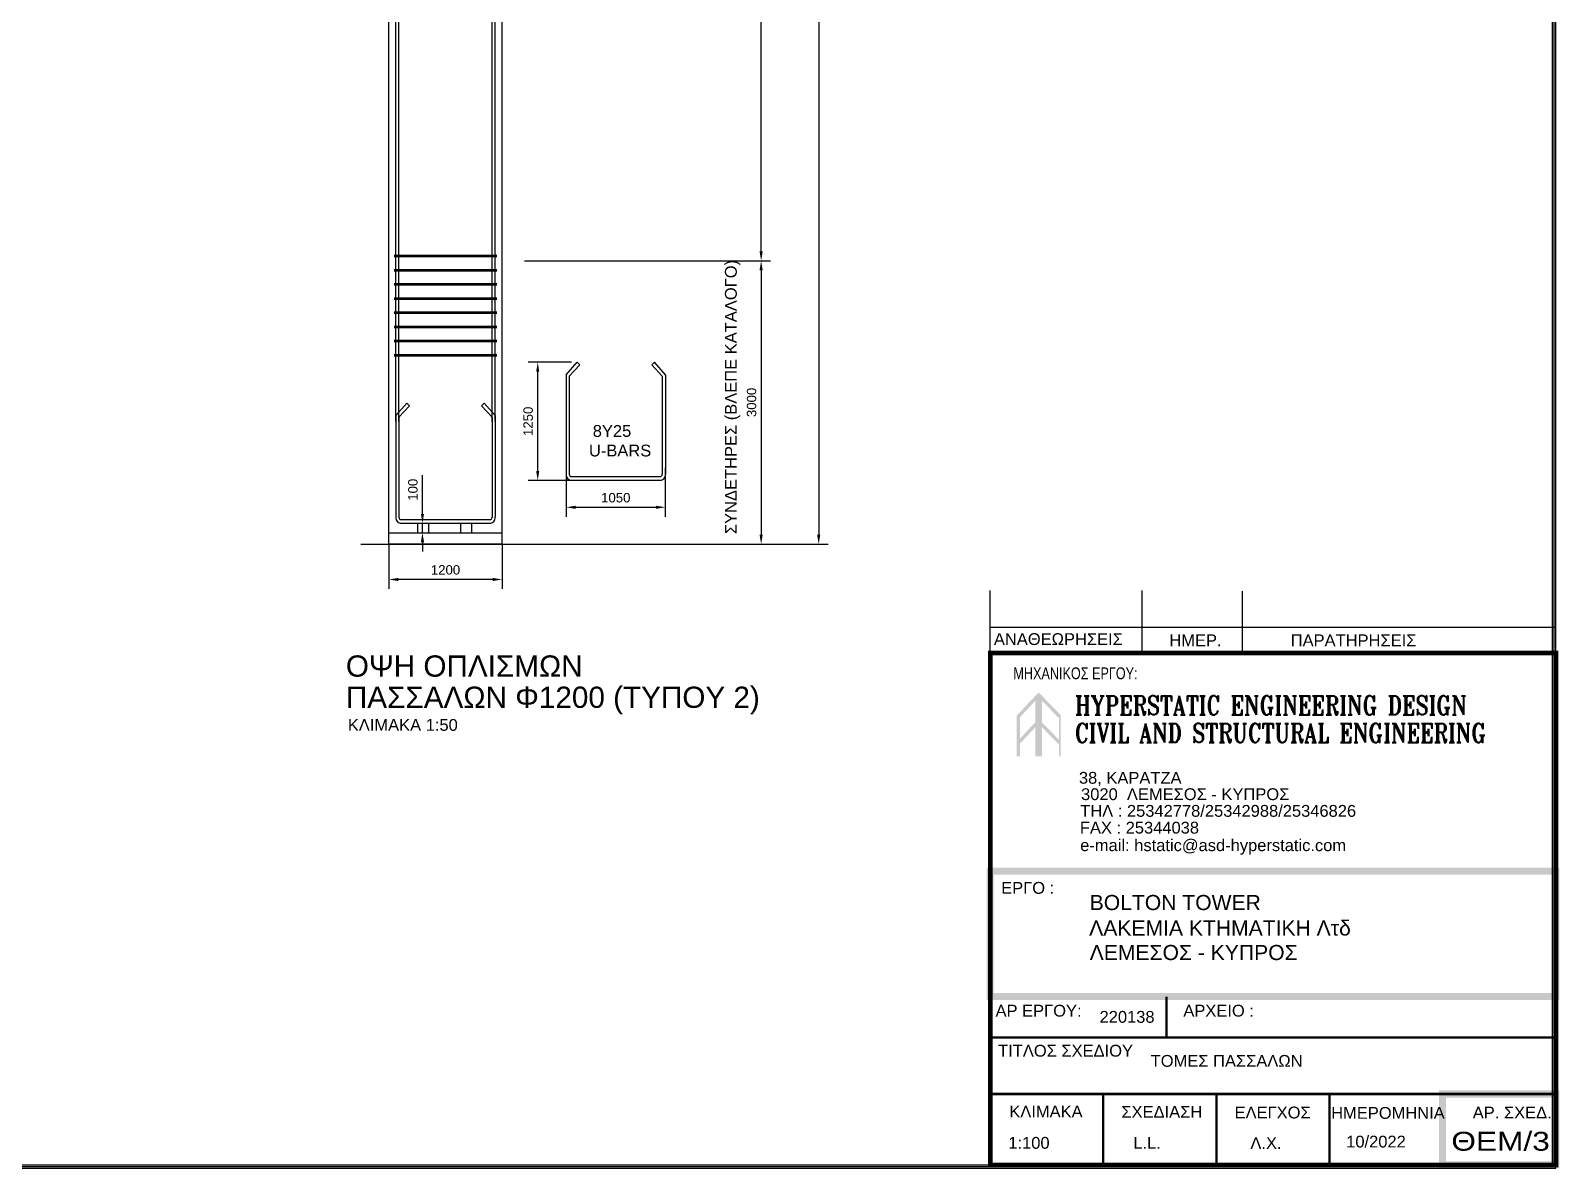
# Model space of a CAD drawing. Header units: inches. Extents: x 3 to 172, y -62 to 57.
# Drawn here: x 48.02 to 80.41, y -61.82 to -37.73 of the extents above; entities that cross this region are included whole.
import ezdxf

# ---------------------------------------------------------------- set-up
doc = ezdxf.new("R2010")
doc.units = ezdxf.units.IN
doc.header["$MEASUREMENT"] = 0
doc.linetypes.add('HIDDEN2', pattern=[4.7625, 3.175, -1.5875])
for name, color, linetype in [('2', 2, 'Continuous'), ('3', 1, 'Continuous'), ('7', 7, 'Continuous'), ('BEAMS', 3, 'Continuous'), ('BORDER-1', 5, 'Continuous'), ('DOMENSIONS', 1, 'Continuous'), ('KTIRIO', 3, 'Continuous'), ('LOGO-A1', 4, 'Continuous'), ('REINFORCEMENT', 6, 'Continuous'), ('SHEET(κειμενο τιτλου σχεδιο)', 7, 'Continuous'), ('SIDERA', 2, 'Continuous'), ('STA', 3, 'Continuous'), ('TEXT', 3, 'Continuous'), ('TEXT-COLUMNS', 4, 'Continuous'), ('TITLE', 7, 'Continuous'), ('TITOLI', 6, 'Continuous')]:
    doc.layers.add(name, color=color, linetype=linetype)
doc.layers.add('REIFORCEMENT', color=6, linetype='Continuous', lineweight=0)
doc.styles.add('AG', font='arial.ttf', dxfattribs={"height": 0.8})
doc.styles.add('arial greek', font='arial.ttf')
doc.styles.add('ARIAL_GREEK', font='arial.ttf')
doc.styles.add('arialgr', font='arial.ttf', dxfattribs={"height": 0.2})
doc.styles.add('GREEKS', font='greeks', dxfattribs={"height": 0.2})
doc.styles.add('ROMANT', font='romant', dxfattribs={"height": 0.7})
doc.styles.get("Standard").update_dxf_attribs({"font": 'arial.ttf'})
doc.styles.add('STYLE1', font='arial.ttf')
doc.dimstyles.new('1-50', dxfattribs={"dimtxt": 0.2, "dimasz": 0.2, "dimexe": 0.2, "dimexo": 0, "dimgap": 0.1, "dimtad": 1, "dimdec": 0, "dimlfac": 500, "dimzin": 1, "dimdsep": 46, "dimtxsty": 'arial greek', "dimcen": 0.02, "dimclrd": 1, "dimclre": 1, "dimclrt": 3, "dimadec": 3, "dimazin": 0, "dimtfac": 0.1, "dimtdec": 0, "dimtmove": 0, "dimatfit": 2, "dimfxl": 1, "dimtolj": 1, "dimtzin": 0, "dimarcsym": 0})
doc.dimstyles.new('1-50 NEW', dxfattribs={"dimtxt": 0.2, "dimasz": 0.2, "dimexe": 0.2, "dimexo": 0, "dimgap": 0.1, "dimtad": 1, "dimdec": 0, "dimlfac": 500, "dimzin": 1, "dimdsep": 46, "dimtxsty": 'arial greek', "dimcen": 0.02, "dimclrd": 1, "dimclre": 1, "dimclrt": 3, "dimadec": 3, "dimazin": 0, "dimtfac": 0.1, "dimtdec": 0, "dimtmove": 0, "dimatfit": 2, "dimfxl": 1, "dimtolj": 1, "dimtzin": 0, "dimarcsym": 0})

# ---------------------------------------------------------------- blocks, each defined once
blk = doc.blocks.new('*D318')
at = {"layer": 'DefPoints', "color": 0, "linetype": 'Continuous', "transparency": 16777216}
for p in [(62.816, -16.6), (62.816, -48.6), (64.716, -48.6)]:
    blk.add_point(p, dxfattribs=at)
at = {"layer": 'DOMENSIONS', "color": 1, "linetype": 'Continuous', "lineweight": -2, "transparency": 16777216}
for p, q in [((62.816, -16.6), (64.916, -16.6)), ((64.716, -16.8), (64.716, -48.4)), ((62.816, -48.6), (64.916, -48.6))]:
    blk.add_line(p, q, dxfattribs=at)
at = {"layer": 'DOMENSIONS', "color": 1, "linetype": 'Continuous', "transparency": 16777216}
for points in [[(64.683, -16.8), (64.75, -16.8), (64.716, -16.6)], [(64.683, -48.4), (64.75, -48.4), (64.716, -48.6)]]:
    blk.add_solid(points, dxfattribs=at)
at = {"layer": 'DOMENSIONS', "color": 3, "linetype": 'Continuous', "transparency": 16777216, "insert": (64.516, -32.6), "char_height": 0.2, "attachment_point": 5, "rotation": 90, "style": 'arial greek'}
blk.add_mtext('\\A1;..', dxfattribs=at)
blk = doc.blocks.new('*D319')
at = {"layer": 'DefPoints', "color": 0, "linetype": 'Continuous', "transparency": 16777216}
for p in [(56.219, -48.16), (56.321, -48.16), (56.219, -48.36)]:
    blk.add_point(p, dxfattribs=at)
at = {"layer": 'DOMENSIONS', "color": 1, "linetype": 'Continuous', "lineweight": -2, "transparency": 16777216}
for p, q in [((56.321, -47.96), (56.321, -47.137)), ((56.219, -48.16), (56.521, -48.16)), ((56.321, -48.36), (56.321, -48.16)), ((56.219, -48.36), (56.521, -48.36)), ((56.321, -48.56), (56.321, -48.76))]:
    blk.add_line(p, q, dxfattribs=at)
at = {"layer": 'DOMENSIONS', "color": 1, "linetype": 'Continuous', "transparency": 16777216}
for points in [[(56.288, -47.96), (56.355, -47.96), (56.321, -48.16)], [(56.288, -48.56), (56.355, -48.56), (56.321, -48.36)]]:
    blk.add_solid(points, dxfattribs=at)
at = {"layer": 'DOMENSIONS', "color": 3, "linetype": 'Continuous', "transparency": 16777216, "insert": (56.119, -47.449), "char_height": 0.2, "attachment_point": 5, "rotation": 90, "style": 'arial greek'}
blk.add_mtext('\\A1;100', dxfattribs=at)
blk = doc.blocks.new('*D327')
at = {"layer": 'DefPoints', "color": 0, "linetype": 'Continuous', "transparency": 16777216}
for p in [(59.367, -46.988), (61.467, -46.988), (61.467, -47.821)]:
    blk.add_point(p, dxfattribs=at)
at = {"layer": 'DOMENSIONS', "color": 1, "linetype": 'Continuous', "lineweight": -2, "transparency": 16777216}
for p, q in [((59.367, -46.988), (59.367, -48.021)), ((61.467, -46.988), (61.467, -48.021)), ((59.567, -47.821), (61.267, -47.821))]:
    blk.add_line(p, q, dxfattribs=at)
at = {"layer": 'DOMENSIONS', "color": 1, "linetype": 'Continuous', "transparency": 16777216}
for points in [[(59.567, -47.787), (59.567, -47.854), (59.367, -47.821)], [(61.267, -47.787), (61.267, -47.854), (61.467, -47.821)]]:
    blk.add_solid(points, dxfattribs=at)
at = {"layer": 'DOMENSIONS', "color": 3, "linetype": 'Continuous', "transparency": 16777216, "insert": (60.417, -47.619), "char_height": 0.2, "attachment_point": 5, "style": 'arial greek'}
blk.add_mtext('\\A1;1050', dxfattribs=at)
blk = doc.blocks.new('*D328')
at = {"layer": 'DefPoints', "color": 0, "linetype": 'Continuous', "transparency": 16777216}
for p in [(55.61, -48.6), (58.01, -48.6), (55.61, -49.349)]:
    blk.add_point(p, dxfattribs=at)
at = {"layer": 'DOMENSIONS', "color": 1, "linetype": 'Continuous', "lineweight": -2, "transparency": 16777216}
for p, q in [((55.61, -48.6), (55.61, -49.549)), ((58.01, -48.6), (58.01, -49.549)), ((57.81, -49.349), (55.81, -49.349))]:
    blk.add_line(p, q, dxfattribs=at)
at = {"layer": 'DOMENSIONS', "color": 1, "linetype": 'Continuous', "transparency": 16777216}
for points in [[(55.81, -49.316), (55.81, -49.382), (55.61, -49.349)], [(57.81, -49.316), (57.81, -49.382), (58.01, -49.349)]]:
    blk.add_solid(points, dxfattribs=at)
at = {"layer": 'DOMENSIONS', "color": 3, "linetype": 'Continuous', "transparency": 16777216, "insert": (56.81, -49.147), "char_height": 0.2, "attachment_point": 5, "style": 'arial greek'}
blk.add_mtext('\\A1;1200', dxfattribs=at)
blk = doc.blocks.new('*D331')
at = {"layer": 'DefPoints', "color": 0, "linetype": 'Continuous', "transparency": 16777216}
for p in [(58.48, -42.6), (58.48, -48.6), (63.497, -48.6)]:
    blk.add_point(p, dxfattribs=at)
at = {"layer": 'DOMENSIONS', "color": 1, "linetype": 'Continuous', "lineweight": -2, "transparency": 16777216}
for p, q in [((58.48, -42.6), (63.697, -42.6)), ((63.497, -42.8), (63.497, -48.4)), ((58.48, -48.6), (63.697, -48.6))]:
    blk.add_line(p, q, dxfattribs=at)
at = {"layer": 'DOMENSIONS', "color": 1, "linetype": 'Continuous', "transparency": 16777216}
for points in [[(63.463, -42.8), (63.53, -42.8), (63.497, -42.6)], [(63.463, -48.4), (63.53, -48.4), (63.497, -48.6)]]:
    blk.add_solid(points, dxfattribs=at)
at = {"layer": 'DOMENSIONS', "color": 3, "linetype": 'Continuous', "transparency": 16777216, "insert": (63.295, -45.6), "char_height": 0.2, "attachment_point": 5, "rotation": 90, "style": 'arial greek'}
blk.add_mtext('\\A1;3000', dxfattribs=at)
blk = doc.blocks.new('*D332')
at = {"layer": '3', "color": 1, "lineweight": -2, "transparency": 16777216}
for p, q in [((61.088, -22.6), (63.697, -22.6)), ((63.497, -42.4), (63.497, -22.8)), ((61.088, -42.6), (63.697, -42.6))]:
    blk.add_line(p, q, dxfattribs=at)
at = {"layer": '3', "color": 1, "transparency": 16777216}
for points in [[(63.463, -22.8), (63.53, -22.8), (63.497, -22.6)], [(63.463, -42.4), (63.53, -42.4), (63.497, -42.6)]]:
    blk.add_solid(points, dxfattribs=at)
at = {"layer": 'DefPoints', "color": 0, "transparency": 16777216}
for p in [(61.088, -22.6), (63.497, -22.6), (61.088, -42.6)]:
    blk.add_point(p, dxfattribs=at)
at = {"layer": '3', "color": 3, "transparency": 16777216, "insert": (63.297, -32.6), "char_height": 0.2, "attachment_point": 5, "rotation": 90, "style": 'arial greek'}
blk.add_mtext('\\A1;.', dxfattribs=at)
blk = doc.blocks.new('*D346')
at = {"layer": 'DefPoints', "color": 0, "linetype": 'Continuous', "transparency": 16777216}
for p in [(58.764, -44.75), (59.481, -44.75), (59.481, -47.25)]:
    blk.add_point(p, dxfattribs=at)
at = {"layer": 'REIFORCEMENT', "color": 1, "linetype": 'Continuous', "lineweight": -2, "transparency": 16777216}
for p, q in [((59.481, -44.75), (58.564, -44.75)), ((58.764, -47.05), (58.764, -44.95)), ((59.481, -47.25), (58.564, -47.25))]:
    blk.add_line(p, q, dxfattribs=at)
at = {"layer": 'REIFORCEMENT', "color": 1, "linetype": 'Continuous', "transparency": 16777216}
for points in [[(58.73, -44.95), (58.797, -44.95), (58.764, -44.75)], [(58.73, -47.05), (58.797, -47.05), (58.764, -47.25)]]:
    blk.add_solid(points, dxfattribs=at)
at = {"layer": 'REIFORCEMENT', "color": 3, "linetype": 'Continuous', "transparency": 16777216, "insert": (58.561, -46), "char_height": 0.2, "attachment_point": 5, "rotation": 90, "style": 'arial greek'}
blk.add_mtext('\\A1;1250', dxfattribs=at)

msp = doc.modelspace()

# ---------------------------------------------------------------- linework, layer by layer
at = {"layer": '2'}
msp.add_line((70.8727, -60.2658), (70.8727, -60.2439), dxfattribs=at)
at = {"layer": '3', "color": 3}
for points in [[(55.6096, -48.5998), (55.6096, -16.5998)], [(58.0096, -48.5998), (58.0096, -16.5998)]]:
    msp.add_lwpolyline(points, dxfattribs=at)
at = {"layer": '3'}
for points in [[(55.7224, -42.4825), (57.895, -42.4825)], [(55.7224, -42.5105), (57.895, -42.5105)], [(55.7224, -42.7825), (57.895, -42.7825)], [(55.7224, -42.8105), (57.895, -42.8105)], [(55.7224, -43.0825), (57.895, -43.0825)], [(55.7224, -43.1105), (57.895, -43.1105)], [(55.7224, -43.3825), (57.895, -43.3825)], [(55.7224, -43.4105), (57.895, -43.4105)], [(55.7224, -43.6825), (57.895, -43.6825)], [(55.7224, -43.7105), (57.895, -43.7105)], [(55.7224, -43.9825), (57.895, -43.9825)], [(55.7224, -44.0105), (57.895, -44.0105)], [(55.7224, -44.2825), (57.895, -44.2825)], [(55.7224, -44.3105), (57.895, -44.3105)], [(55.7224, -44.5825), (57.895, -44.5825)], [(55.7224, -44.6105), (57.895, -44.6105)], [(55.6096, -48.3598), (58.0096, -48.3598)]]:
    msp.add_lwpolyline(points, dxfattribs=at)
at = {"layer": '3', "color": 1, "linetype": 'HIDDEN2', "ltscale": 3}
msp.add_lwpolyline([(55.0158, -48.5998), (66.2663, -48.5998)], dxfattribs=at)
at = {"layer": '3', "color": 3}
for points in [[(68.9099, -52.2348), (68.9819, -52.2633), (69.3746, -51.7406), (69.3756, -51.8446)], [(69.3746, -51.7406), (69.3756, -51.8446), (69.8466, -52.2239), (69.7951, -52.2742)], [(69.3778, -51.8458), (69.3058, -51.8458), (69.3778, -53.0931), (69.3058, -53.0931)], [(69.4493, -51.8462), (69.3773, -51.8462), (69.4493, -53.0931), (69.3773, -53.0931)], [(69.3971, -52.0534), (69.3971, -52.0534), (69.3971, -52.3565)], [(68.9099, -53.0931), (68.9819, -53.0931), (68.9099, -52.2348), (68.9819, -52.2633)], [(68.9099, -52.795), (68.9819, -52.8235), (69.3746, -52.3008), (69.3756, -52.4048)], [(69.3746, -52.3008), (69.3756, -52.4048), (69.8466, -52.7841), (69.7951, -52.8344)], [(69.8081, -53.0931), (69.8441, -53.0931), (69.8081, -52.2263), (69.8441, -52.2263)]]:
    msp.add_trace(points, dxfattribs=at)
at = {"layer": '7', "color": 1}
msp.add_line((68.3482, -50.3581), (80.3343, -50.3581), dxfattribs=at)
at = {"layer": 'BEAMS', "flags": 128}
for points, const_width in [([(80.3343, -61.7445), (80.3343, -50.9076), (68.3496, -50.9076), (68.3496, -61.7445)], 0.1), ([(80.3343, -55.5278), (68.3496, -55.5278), (68.3496, -58.1796), (80.3343, -58.1796)], 0.15), ([(80.3343, -60.2439), (77.9336, -60.2439), (77.9336, -61.7445), (80.3343, -61.7445)], 0.15)]:
    msp.add_lwpolyline(points, close=True, dxfattribs=dict(at, const_width=const_width))
at = {"layer": 'BORDER-1', "color": 2}
for p, q in [((80.2993, -61.7795), (80.2993, -7.1122)), ((80.3343, -61.8145), (80.3343, -7.0772)), ((80.2643, -61.7445), (80.2643, -7.1472)), ((3.3856, -61.8145), (80.3343, -61.8145)), ((3.4206, -61.7795), (80.2993, -61.7795)), ((3.4556, -61.7445), (80.2643, -61.7445))]:
    msp.add_line(p, q, dxfattribs=at)
at = {"layer": 'KTIRIO', "color": 6}
for p, q in [((59.3673, -45.0125), (59.5959, -44.7496)), ((59.3673, -45.0125), (59.3673, -47.1196)), ((59.4313, -45.0439), (59.6545, -44.8041)), ((61.4033, -45.0439), (61.1802, -44.8041)), ((61.4673, -45.0125), (61.2388, -44.7496)), ((61.4673, -45.0125), (61.4673, -47.1196)), ((59.4313, -45.0439), (59.4313, -47.1196)), ((61.4033, -45.0439), (61.4033, -47.1196)), ((55.7596, -45.8779), (55.9882, -45.615)), ((55.8236, -45.9094), (56.0467, -45.6695)), ((57.7956, -45.9094), (57.5724, -45.6695)), ((57.8596, -45.8779), (57.631, -45.615)), ((55.7596, -45.8779), (55.7596, -48.0299)), ((55.8236, -45.9094), (55.8236, -48.0299)), ((57.7956, -45.9094), (57.7956, -48.0299)), ((57.8596, -45.8779), (57.8596, -48.0299)), ((59.4813, -47.1696), (61.3534, -47.1696)), ((59.4813, -47.2496), (61.3534, -47.2496)), ((55.8736, -48.0798), (57.7456, -48.0798)), ((55.8736, -48.1598), (57.7456, -48.1598))]:
    msp.add_line(p, q, dxfattribs=at)
at = {"layer": 'KTIRIO', "color": 6, "flags": 128}
for points in [[(59.6545, -44.8041), (59.5959, -44.7496)], [(61.1802, -44.8041), (61.2388, -44.7496)], [(56.0467, -45.6695), (55.9882, -45.615)], [(57.5724, -45.6695), (57.631, -45.615)]]:
    msp.add_lwpolyline(points, dxfattribs=at)
at = {"layer": 'KTIRIO', "color": 6}
for centre, radius, start, end in [((59.4838, -47.1325), 0.1172, 173.70641, 268.7881), ((59.4813, -47.1196), 0.05, 180, 270), ((61.3509, -47.1325), 0.1172, 271.2119, 6.29359), ((61.3534, -47.1196), 0.05, 270, 0), ((55.876, -48.0427), 0.1172, 173.70641, 268.7881), ((55.8736, -48.0299), 0.05, 180, 270), ((57.7431, -48.0427), 0.1172, 271.2119, 6.29359), ((57.7456, -48.0299), 0.05, 270, 0)]:
    msp.add_arc(centre, radius, start, end, dxfattribs=at)
at = {"layer": 'REINFORCEMENT', "color": 6, "linetype": 'Continuous'}
for points in [[(55.8218, -46.0074), (55.8218, -13.1437, 0.2754134), (55.6078, -13.0297), (54.7578, -13.0297)], [(55.7578, -46.0074), (55.7578, -13.1437, 0.1852419), (55.6078, -13.0937), (54.7578, -13.0937)], [(57.7956, -46.0074), (57.7956, -13.1437, -0.4142136), (57.9096, -13.0297), (58.8596, -13.0297)], [(57.8596, -46.0074), (57.8596, -13.1437, -0.4142136), (57.9096, -13.0937), (58.8596, -13.0937)]]:
    msp.add_lwpolyline(points, format="xyb", dxfattribs=at)
at = {"layer": 'STA', "flags": 128}
msp.add_lwpolyline([(58.0096, -48.5998), (55.6096, -48.5998)], dxfattribs=at)
at = {"layer": 'TEXT', "color": 1}
for p, q in [((68.3496, -50.9076), (68.3496, -49.579)), ((71.5699, -50.9336), (71.5699, -49.579)), ((73.6971, -50.9336), (73.6971, -49.5945))]:
    msp.add_line(p, q, dxfattribs=at)
at = {"layer": 'TEXT-COLUMNS', "const_width": 0.05, "flags": 128}
for points in [[(72.0821, -59.0446), (72.0821, -58.1796)], [(68.3496, -59.0446), (80.3343, -59.0446)], [(68.3496, -60.2439), (80.3343, -60.2439)], [(70.7456, -60.2439), (70.7456, -61.7445)], [(73.1416, -60.2439), (73.1416, -61.7445)], [(75.5376, -60.2439), (75.5376, -61.7445)]]:
    msp.add_lwpolyline(points, dxfattribs=at)
at = {"layer": 'TITLE', "const_width": 0.05, "flags": 128}
msp.add_lwpolyline([(68.3496, -61.7445), (68.3496, -50.9076), (80.3343, -50.9076)], dxfattribs=at)
at = {"layer": 'TITOLI'}
for p, q in [((56.2194, -48.1598), (56.2194, -48.3598)), ((56.4525, -48.1598), (56.4525, -48.3598)), ((57.1288, -48.1598), (57.1288, -48.3598)), ((57.3619, -48.1598), (57.3619, -48.3598))]:
    msp.add_line(p, q, dxfattribs=at)

# ---------------------------------------------------------------- texts
msp.add_text('ΣΥΝΔΕΤΗΡΕΣ (ΒΛΕΠΕ ΚΑΤΑΛΟΓΟ)', height=0.25, rotation=90).set_placement((62.9802, -48.3889))
for s, p in [('8Y25', (59.9295, -46.3295)), ('U-BARS', (59.8492, -46.744)), ('ΚΛΙΜΑΚΑ 1:50', (54.7404, -52.5538))]:
    msp.add_text(s, height=0.25).set_placement(p)
at = {"layer": '3', "color": 3}
for s, style, p in [('ΑΝAΘΕΩΡΗΣΕΙΣ', 'AG', (68.4286, -50.7367)), ('ΗΜΕΡ.', 'AG', (72.1453, -50.7627)), ('ΠΑΡΑΤΗΡΗΣΕΙΣ', 'AG', (74.7163, -50.7627)), ('38, KAΡΑΤΖΑ', 'AG', (70.2292, -53.6735)), ('3020  ΛΕΜΕΣΟΣ - ΚΥΠΡΟΣ', 'AG', (70.2749, -54.0206)), ('TΗΛ : 25342778/25342988/25346826', 'AG', (70.2569, -54.3737)), ('FAX : 25344038', 'AG', (70.2497, -54.7294)), ('e-mail: hstatic@asd-hyperstatic.com', 'AG', (70.2563, -55.1013)), ('EΡΓΟ :', 'AG', (68.5826, -56.0044)), ('ΑΡ ΕΡΓΟΥ:   ', 'AG', (68.4631, -58.6049)), ('220138', 'STYLE1', (70.6664, -58.7357)), ('ΑΡΧΕΙΟ :', 'AG', (72.4421, -58.6045)), ('ΤΙΤΛΟΣ ΣΧΕΔΙΟΥ', 'AG', (68.5172, -59.4528)), ('ΤΟΜΕΣ ΠΑΣΣΑΛΩΝ', 'STYLE1', (71.7496, -59.6678)), ('ΚΛΙΜΑΚΑ', 'AG', (68.7545, -60.7402)), ('ΣΧΕΔΙΑΣΗ', 'AG', (71.1294, -60.746)), ('ΕΛΕΓΧΟΣ', 'AG', (73.5272, -60.7611)), ('HMEΡΟΜΗΝΙΑ', 'AG', (75.5738, -60.7696)), ('AΡ. ΣΧΕΔ.', 'AG', (78.5735, -60.7618)), ('1:100', 'STYLE1', (68.7342, -61.4033)), ('L.L.', 'STYLE1', (71.3819, -61.4033)), ('Λ.Χ.', 'STYLE1', (73.8624, -61.4083)), ('10/2022', 'STYLE1', (75.8921, -61.3767))]:
    msp.add_text(s, height=0.25, dxfattribs=dict(at, style=style)).set_placement(p)
at = {"layer": '3', "color": 3, "style": 'ROMANT', "width": 0.8}
for s, p in [('HYPERSTATIC ENGINEERING DESIGN', (70.147, -52.2156)), ('CIVIL AND STRUCTURAL ENGINEERING', (70.147, -52.798))]:
    msp.add_text(s, height=0.4, dxfattribs=at).set_placement(p)
at = {"layer": '7', "color": 3, "style": 'GREEKS', "width": 0.8}
msp.add_text('MHCANIKOS ERGOU:', height=0.25, dxfattribs=at).set_placement((68.8413, -51.461))
at = {"layer": 'LOGO-A1', "color": 3, "style": 'STYLE1', "width": 1.2}
msp.add_text('ΘΕΜ/3', height=0.4, dxfattribs=at).set_placement((78.1193, -61.4449))
at = {"layer": 'SHEET(κειμενο τιτλου σχεδιο)', "color": 3, "lineweight": -3, "style": 'ARIAL_GREEK'}
for s, p in [('ΟΨΗ ΟΠΛΙΣΜΩΝ ', (54.6988, -51.407)), ('ΠΑΣΣΑΛΩΝ Φ1200 (ΤΥΠΟΥ 2) ', (54.6988, -52.0678))]:
    msp.add_text(s, height=0.45, dxfattribs=at).set_placement(p)
at = {"layer": 'SIDERA', "color": 3, "style": 'arialgr'}
for s, p in [('BOLTON TOWER', (70.4576, -56.3496)), ('ΛΑΚΕΜΙΑ ΚΤΗΜΑΤΙΚΗ Λτδ', (70.4469, -56.8884)), ('ΛΕΜΕΣΟΣ - ΚΥΠΡΟΣ', (70.4575, -57.4078))]:
    msp.add_text(s, height=0.32, dxfattribs=at).set_placement(p)

# ---------------------------------------------------------------- dimensions: what is measured, and where the dimension line sits
at = {"layer": '3'}
dim = msp.add_linear_dim(base=(63.4968, -22.5998), p1=(61.0882, -42.5998), p2=(61.0882, -22.5998), angle=90, text='.', dimstyle='1-50 NEW', dxfattribs=at)
dim.commit()
dim.dimension.update_dxf_attribs({"geometry": '*D332', "text_midpoint": (63.2968, -32.5998)})
at = {"layer": 'DOMENSIONS', "linetype": 'Continuous'}
dim = msp.add_aligned_dim(p1=(62.8157, -16.5998), p2=(62.8157, -48.5998), distance=1.9008, text='..', dimstyle='1-50', dxfattribs=at)
dim.commit()
dim.dimension.update_dxf_attribs({"geometry": '*D318', "text_midpoint": (64.5165, -32.5998)})
for base, p1, p2, picture, middle in [((63.4968, -48.5998), (58.4796, -42.5998), (58.4796, -48.5998), '*D331', (63.2946, -45.5998)), ((56.3214, -48.1598), (56.2194, -48.3598), (56.2194, -48.1598), '*D319', (56.1193, -47.4486))]:
    dim = msp.add_linear_dim(base=base, p1=p1, p2=p2, angle=90, dimstyle='1-50', dxfattribs=at)
    dim.commit()
    dim.dimension.update_dxf_attribs({"geometry": picture, "text_midpoint": middle})
for p1, p2, distance, picture, middle in [((59.3673, -46.9881), (61.4673, -46.9881), -0.8325, '*D327', (60.4173, -47.6185)), ((58.0096, -48.5998), (55.6096, -48.5998), 0.749, '*D328', (56.8096, -49.1467))]:
    dim = msp.add_aligned_dim(p1=p1, p2=p2, distance=distance, dimstyle='1-50', dxfattribs=at)
    dim.commit()
    dim.dimension.update_dxf_attribs({"geometry": picture, "text_midpoint": middle})
at = {"layer": 'REIFORCEMENT', "linetype": 'Continuous'}
dim = msp.add_aligned_dim(p1=(59.4813, -47.2496), p2=(59.4813, -44.7496), distance=0.7177, dimstyle='1-50', dxfattribs=at)
dim.commit()
dim.dimension.update_dxf_attribs({"geometry": '*D346', "text_midpoint": (58.5615, -45.9996)})

doc.saveas('drawing.dxf')
